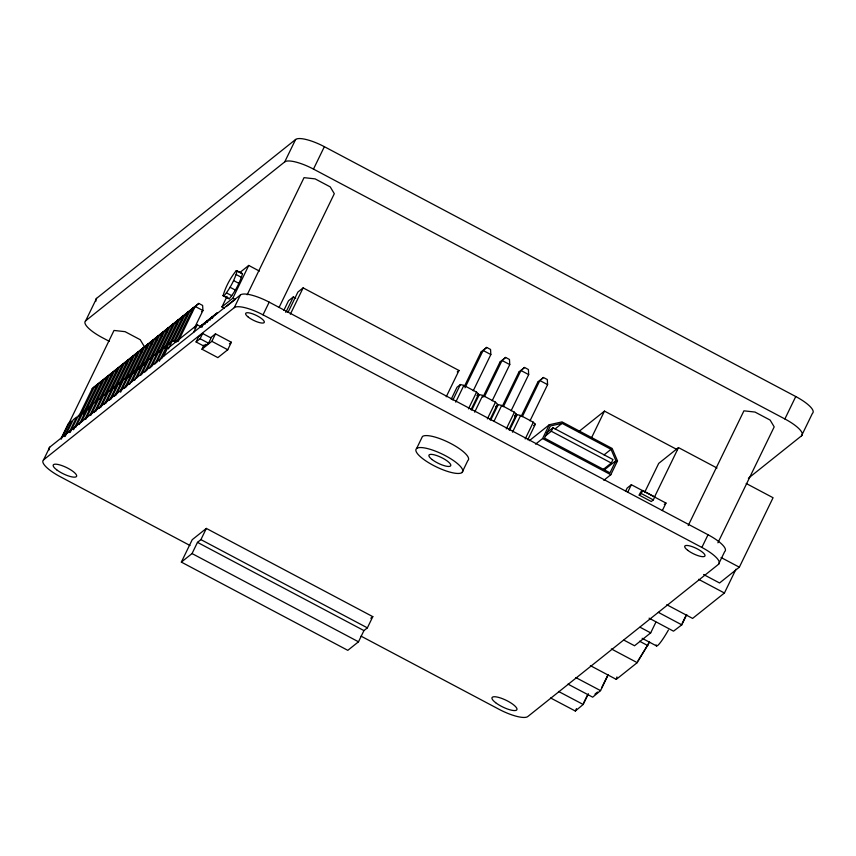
<?xml version="1.0" encoding="UTF-8"?>
<svg xmlns="http://www.w3.org/2000/svg" width="856" height="856" viewBox="0 0 856 856"><rect width="100%" height="100%" fill="white"/><g stroke="black" fill="none" stroke-linecap="round" stroke-linejoin="round"><path stroke-width="1.28" d="M223.084 295.652C225.716 286.567 230.371 277.933 236.31 270.582L242.494 273.727C239.873 282.812 235.218 291.447 229.28 298.787L223.084 295.652L229.28 298.787M223.983 295.983C229.922 288.632 234.576 280.008 237.198 270.913M590.394 665.658L616.267 679.375L616.941 676.936M109.408 341.405L102.324 337.649A25.894 7.051 25.9 0 1 85.675 320.786L96.557 298.38L295.609 139.485A25.894 7.051 25.9 0 1 324.36 146.686L795.759 396.542A25.894 7.051 25.9 0 1 812.408 413.405L801.526 435.822L748.379 478.247M190.011 545.497L60.241 476.706A25.894 7.051 25.9 0 1 43.592 459.843L49.755 447.153L240.429 294.945A25.894 7.051 25.9 0 1 269.18 302.147L708.03 534.743A25.894 7.051 25.9 0 1 724.679 551.606L718.505 564.307L527.842 716.515A25.894 7.051 25.9 0 1 499.08 709.314L361.061 636.158M61.247 438.112L68.213 423.763L71.604 421.056L64.061 436.603M61.193 439.203L114.008 330.448L125.062 331.668L140.202 339.693L144.268 346.487M65.131 436.474L73.263 419.74L76.644 417.033L69.101 432.569M70.181 432.44L78.303 415.716L81.695 413.009L83.995 413.587M78.624 416.669L92.213 388.678L97.894 383.948L92.213 388.678M73.562 429.744L94.321 386.987L96.525 388.164M75.799 427.219L83.342 411.683L86.734 408.986L89.035 409.553M83.107 413.812L97.252 384.644L102.945 379.925L97.252 384.644M79.191 424.523L99.36 382.964L101.564 384.13M81.427 421.997L88.393 407.659L91.785 404.952M88.147 409.778L102.303 380.62L107.984 375.902L102.303 380.62M84.819 419.301L104.411 378.94L106.615 380.107M85.889 419.173L93.432 403.636L96.824 400.929M94.888 402.256L107.342 376.597L113.035 371.868L107.342 376.597M89.859 415.267L109.45 374.907L111.654 376.084M90.939 415.149L98.483 399.602L101.864 396.906M99.371 399.399L112.393 372.563L118.075 367.845L112.393 372.563M94.321 412.442L114.49 370.883L116.705 372.05M95.979 411.115L103.523 395.579L106.914 392.872L99.371 408.408M104.411 395.365L117.433 368.54L123.114 363.821L117.433 368.54M106.486 393.717L119.54 366.86M101.019 407.092L108.562 391.556L111.954 388.849L104.411 404.385M109.461 391.342L122.472 364.517L128.165 359.788L122.472 364.517M112.093 388.517L124.58 362.826L126.784 364.003M106.069 403.069L113.613 387.522L117.005 384.825M113.934 388.485L127.523 360.483L133.204 355.764L127.523 360.483M109.461 400.362L129.631 358.803L131.835 359.969M111.109 399.035L118.652 383.499L122.044 380.792M118.984 384.462L132.562 356.46L138.255 351.741L132.562 356.46M114.501 396.328L134.67 354.78L136.874 355.946M116.159 395.012L123.703 379.476L127.095 376.768M124.591 379.262L137.613 352.437L143.294 347.707L137.613 352.437M120.129 391.106L139.721 350.746L141.925 351.923M120.621 392.176L128.742 375.452L132.134 372.745L134.435 373.312M128.507 377.571L142.652 348.403L148.345 343.684L142.652 348.403M124.591 388.282L144.76 346.723L146.965 347.889M126.249 386.955L133.793 371.418L137.174 368.711L139.475 369.289M133.547 373.548L147.703 344.38L153.385 339.661L147.703 344.38M129.631 384.248L149.8 342.7L152.015 343.866M131.867 381.733L138.833 367.395L142.224 364.688M138.597 369.514L152.743 340.356L158.424 335.638L152.743 340.356M134.681 380.225L154.85 338.676L157.055 339.843M136.917 377.71L143.872 363.372L147.264 360.665M143.637 365.491L157.782 336.322L163.475 331.604L157.782 336.322M140.298 375.003L159.89 334.643L162.094 335.809M141.379 374.875L148.923 359.338L152.315 356.631M149.811 359.135L162.833 332.299L168.514 327.58L162.833 332.299M144.771 372.167L164.941 330.619L167.145 331.786M146.419 370.851L153.962 355.315L157.354 352.608M154.861 355.101L167.872 328.276L173.565 323.557L167.872 328.276M149.811 368.144L169.98 326.596M151.469 366.828L159.013 351.292L162.405 348.585L154.85 364.121M159.334 352.244L172.923 324.242L178.604 319.523L172.923 324.242M162.544 348.253L175.031 322.562L177.235 323.729M156.509 362.794L164.052 347.258L167.444 344.551M164.384 348.221L177.962 320.219L183.644 315.5L177.962 320.219M159.323 361.286L180.07 318.539L182.275 319.705M161.549 358.771L169.103 343.235L172.484 340.528L175.94 341.394M169.424 344.187L183.013 316.196L188.695 311.477L183.013 316.196M163.592 356.278L167.22 348.809L197.287 324.809L201.995 327.313M168.429 348.895L185.11 314.516L187.314 315.682M173.907 341.33L188.053 312.162L193.734 307.443L188.053 312.162M174.838 342.015L190.16 310.482L192.365 311.659M176.678 341.972L193.092 308.139L198.785 303.42L202.637 305.464L202.926 310.546L194.419 328.062M178.176 341.49L195.2 306.459L198.785 303.42M193.659 332.289L197.287 324.809M202.134 326.468L203.279 324.135L206.852 321.096L201.171 325.815L203.279 324.135M196.078 341.961L198.613 336.729L202.658 333.508L211.1 337.992L208.554 343.213L204.52 346.434L196.078 341.961L200.111 338.741L202.658 333.508M205.076 324.124L206.21 321.792L211.892 317.073L206.21 321.792M85.675 320.786L284.727 161.891L295.609 139.485M207.184 322.445L208.318 320.112M210.127 320.101L211.261 317.769L216.943 313.05L211.261 317.769M212.224 318.421L213.358 316.089M224.283 308.16L221.939 306.908L227.054 296.369M210.544 337.788L215.487 333.84L231.377 342.261L227.75 349.74L217.863 357.626L201.973 349.205L204.049 344.936M204.52 346.434L205.536 344.347M201.973 349.205L211.86 341.319L215.487 333.84M221.939 306.908L232.832 298.209L248.743 265.435L259.379 271.074M43.592 459.843L234.266 307.646L240.429 294.945M247.17 294.785L304.041 177.652L315.104 178.872L330.234 186.897L334.311 193.702L279.174 307.24M284.727 161.891A25.894 7.051 25.9 0 1 313.478 169.092L324.36 146.686M234.266 307.646A25.894 7.051 25.9 0 1 263.017 314.837L269.18 302.147M283.871 310.321L288.515 300.756L293.362 296.893L295.716 298.145M285.818 312.429L293.362 296.893M288.023 312.387L297.888 292.067L303.131 287.873L458.998 370.498L446.233 396.788M290.366 314.173L303.131 287.873M181.344 562.103L192.226 539.697L206.35 528.42L372.809 616.652L367.374 627.855L363.939 630.594L358.504 641.797L347.804 650.335L181.344 562.103L192.044 553.565L197.479 542.362L200.914 539.622L206.35 528.42M416.626 448.469L422.425 436.517A25.894 7.051 25.9 0 1 451.187 443.718A25.894 7.051 25.9 0 1 467.825 460.582L462.026 472.533A25.894 7.051 25.9 0 1 422.736 458.677A25.894 7.051 25.9 0 1 433.222 450.31A25.894 7.051 25.9 0 1 462.026 472.533M451.219 399.185L457.018 387.233L460.41 384.526L463.856 385.393L476.567 392.134L478.568 394.156L471.025 409.692M452.867 400.062L460.41 384.526M455.734 402.127L463.856 385.393M464.583 385.992L481.019 352.137L486.7 347.418L490.563 349.462L490.841 354.555L473.25 390.753M464.99 387.811L483.126 350.457L486.7 347.418M468.446 408.868L476.567 392.134M471.784 410.088L479.328 394.552L482.773 395.419L495.485 402.16L497.486 404.182L489.942 419.718M474.652 412.153L482.773 395.419M482.934 397.184L499.936 362.163L505.618 357.444L509.481 359.488L509.759 364.581L492.168 400.779M484.475 396.67L502.044 360.483L505.618 357.444M487.364 418.894L495.485 402.16M490.702 420.125L498.245 404.578L501.691 405.444L514.403 412.185L516.403 414.208L508.86 429.744M494.147 420.981L501.691 405.444M502.419 406.044L518.854 372.189L524.535 367.47L528.398 369.514L528.676 374.607L511.086 410.805M503.392 406.696L520.962 370.509L524.535 367.47M506.281 428.92L514.403 412.185M509.609 430.151L517.152 414.604L520.609 415.47L533.32 422.211L535.321 424.234L527.778 439.77M512.487 432.205L520.609 415.47M521.325 416.07L537.771 382.215L543.453 377.496L547.316 379.54L547.594 384.633L530.003 420.831M522.299 416.722L539.869 380.535L543.453 377.496M525.199 438.946L533.32 422.211M535.589 444.125L542.576 438.55L549.274 424.758L562.05 421.89L612.168 448.458L617.508 460.924L610.81 474.716L603.822 480.291M545.326 436.014L551.307 431.242L553.008 427.754L612.992 459.544L611.291 463.032L603.309 469.409M591.753 437.309L604.475 411.105L677.321 449.71M615.903 460.678L609.996 472.822L544.512 438.112L550.408 425.967L562.06 423.356L611.034 449.314L615.903 460.678L603.929 470.233M625.586 491.269L627.148 488.07L631.353 484.71L665.979 503.071L662.351 510.54M627.726 492.179L631.353 484.71M639.186 495.11L640.641 492.125L642.653 490.509L654.765 496.929L653.31 499.915L651.298 501.53L639.186 495.11L641.208 493.505L642.653 490.509M644.761 492.125L658.713 463.385L678.487 447.602L717.018 468.018M654.647 496.705L678.487 447.602M550.633 697.993L575.339 711.026L576.505 708.618M583.61 703.011L587.655 694.676M575.339 711.026L583.193 704.467L588.404 693.735M601.543 687.967L607.899 674.87M567.988 684.137L592.684 697.169L600.548 690.621L608.081 675.106M688.224 525.573L743.928 410.827L754.992 412.057L770.122 420.071L774.198 426.877L717.906 542.8M623.938 640.138L634.542 645.756L650.688 632.873L655.878 622.184M647.66 645.189L648.805 642.845M616.267 679.375L637.217 662.651L649.565 642M718.505 564.307A25.894 7.051 25.9 0 0 701.867 547.444L708.03 534.743M682.178 623.371L685.645 616.224M649.073 618.16L673.512 631.172L681.793 624.848L686.78 614.576M801.526 435.822A25.894 7.051 25.9 0 0 784.877 418.959L795.759 396.542M666.76 604.721L692.6 618.417L724.422 593.015L735.989 569.187M703.578 574.515L719.564 582.979L739.338 567.196L773.064 497.732L746.207 483.49M638.009 660.714L646.976 646.291M200.015 326.639L201.813 325.12L200.753 325.965M594.941 694.184L597.52 692.033M193.092 308.139L195.2 306.459L202.926 310.546L201.513 311.67M239.83 272.55L248.743 265.435M226.262 306.576L235.186 299.461L232.832 298.209M229.397 343.845L231.377 342.261M481.019 352.137L483.126 350.457L490.841 354.555M457.254 371.889L458.998 370.498M499.936 362.163L502.044 360.483L509.759 364.581M476.878 395.504L478.568 394.156M477.627 395.911L479.328 394.552M518.854 372.189L520.962 370.509L528.676 374.607M495.699 406.611L498.245 404.578M537.771 382.215L539.869 380.535L547.594 384.633M514.702 415.556L516.403 414.208M514.616 416.637L517.152 414.604M533.62 425.582L535.321 424.234M529.318 440.69L549.274 424.758M547.016 432.526L553.008 427.754M555.073 428.931L562.06 423.356M578.817 431.585L604.475 411.105M370.787 618.257L372.809 616.652M604.047 454.889L611.034 449.314M615.518 462.518L617.508 460.924M664.299 504.409L665.979 503.071M242.494 273.727L236.31 270.582M575.842 677.588L600.548 690.621M558.497 691.434L583.193 704.467M313.478 169.092L784.877 418.959M551.307 431.242L611.291 463.032M236.203 274.562L241.499 277.365M542.576 438.55L610.81 474.716M641.208 493.505L653.31 499.915M233.57 280.543L238.867 283.357M230.029 287.263L235.325 290.066M226.519 292.913L231.816 295.716M721.073 557.524L739.338 567.196M263.017 314.837L701.867 547.444M698.582 579.319L724.422 593.015M211.86 341.319L227.75 349.74M200.111 338.741L208.554 343.213M640.074 627.245L650.688 632.873M642.15 638.308L656.52 645.927M639.582 641.24L647.81 645.606M611.345 648.934L637.217 662.651M200.914 539.622L367.374 627.855M197.479 542.362L363.939 630.594M192.044 553.565L358.504 641.797M658.35 612.361L681.793 624.848M95.968 301.141A25.894 7.051 25.9 0 1 96.557 298.38M49.167 449.914A25.894 7.051 25.9 0 1 49.755 447.153M668.397 630.048A25.894 3.21 -62.1 0 1 656.145 644.857M432.109 459.565A12.08 3.285 25.9 0 0 450.438 466.039A12.08 3.285 25.9 0 0 436.999 455.66A12.08 3.285 25.9 0 0 432.109 459.565M687.678 550.28A11.224 3.05 25.9 0 0 704.702 556.282A11.224 3.05 25.9 0 0 692.215 546.652A11.224 3.05 25.9 0 0 687.678 550.28M248.336 317.159A10.358 2.825 25.9 0 0 264.055 322.701A10.358 2.825 25.9 0 0 252.531 313.81A10.358 2.825 25.9 0 0 248.336 317.159M495.624 702.68A13.803 3.756 25.9 0 0 516.585 710.073A13.803 3.756 25.9 0 0 501.22 698.218A13.803 3.756 25.9 0 0 495.624 702.68M56.635 469.773A12.947 3.52 25.9 0 0 76.28 476.696A12.947 3.52 25.9 0 0 61.878 465.578A12.947 3.52 25.9 0 0 56.635 469.773"/></g></svg>
